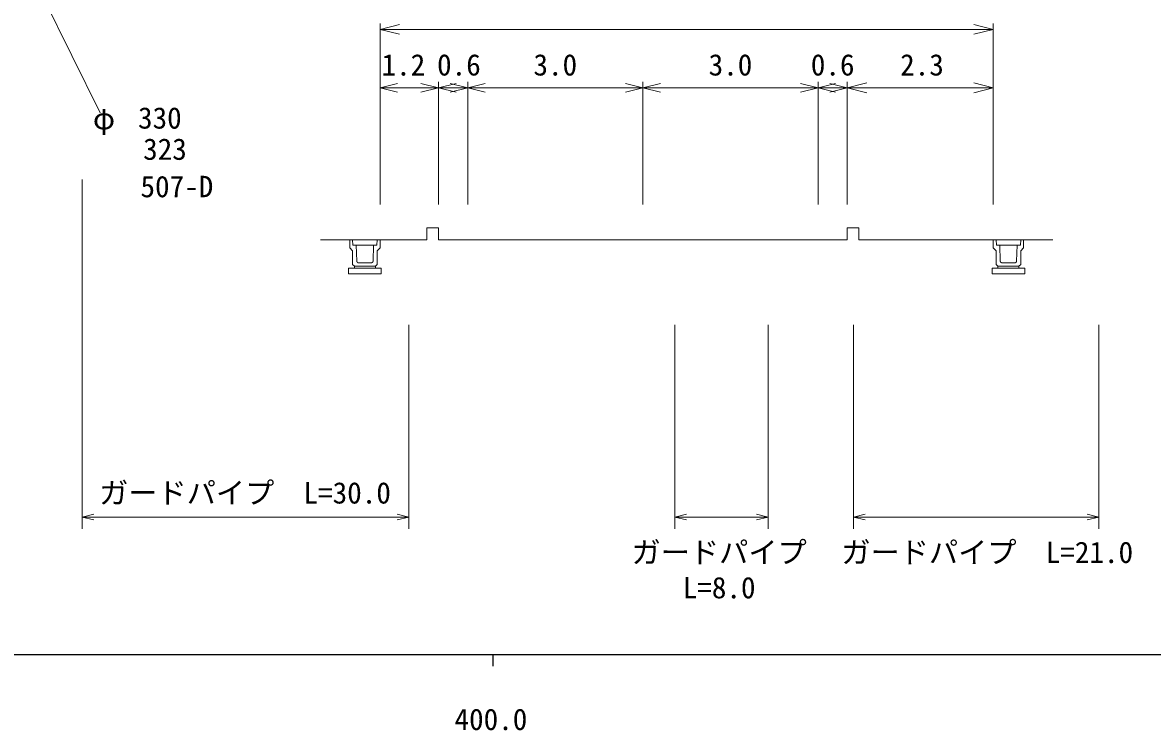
# Model space of a CAD drawing. Units: millimetres, scale not verified. Extents: x 40000 to 680000, y 20000 to 380000.
# Drawn here: x 427747 to 524480, y 198499 to 259080 of the extents above; entities that cross this region are included whole.
import ezdxf
from ezdxf.enums import TextEntityAlignment as Align

# ---------------------------------------------------------------- set-up
doc = ezdxf.new("R2010")
doc.units = ezdxf.units.MM
doc.header["$LTSCALE"] = 1000
for name, color, linetype, lineweight in [('M-BGD', 7, 'Continuous', 13), ('M-STR-HTXT', 7, 'Continuous', 13), ('M-TTL-BAND', 7, 'Continuous', 25), ('M-WORK', 1, 'Continuous', 13)]:
    doc.layers.add(name, color=color, linetype=linetype, lineweight=lineweight)
doc.styles.add('ＭＳ ゴシック', font='')
doc.styles.get('ＭＳ ゴシック').set_extended_font_data('MS Gothic')

msp = doc.modelspace()

# ---------------------------------------------------------------- linework, layer by layer
at = {"layer": 'M-BGD'}
for p, q in [((458355, 243500), (458355, 259000)), ((458355, 258500), (460022, 258917)), ((510855, 258500), (458355, 258500)), ((458355, 258500), (460022, 258083)), ((510855, 258500), (509189, 258917)), ((510855, 258500), (509189, 258083)), ((510855, 243500), (510855, 259000)), ((458355, 253500), (459855, 253875)), ((463355, 253500), (458355, 253500)), ((458355, 253500), (459855, 253125)), ((463355, 253500), (461855, 253875)), ((463355, 253500), (461855, 253125)), ((463355, 243500), (463355, 254000)), ((463355, 253500), (464855, 253875)), ((465855, 253500), (463355, 253500)), ((463355, 253500), (464855, 253125)), ((465855, 253500), (464355, 253875)), ((465855, 253500), (464355, 253125)), ((465855, 243500), (465855, 254000)), ((465855, 253500), (467355, 253875)), ((480855, 253500), (465855, 253500)), ((465855, 253500), (467355, 253125)), ((480855, 253500), (479355, 253875)), ((480855, 253500), (479355, 253125)), ((480855, 243500), (480855, 254000)), ((480855, 253500), (482355, 253875)), ((495855, 253500), (480855, 253500)), ((480855, 253500), (482355, 253125)), ((495855, 253500), (494355, 253875)), ((495855, 253500), (494355, 253125)), ((495855, 243500), (495855, 254000)), ((495855, 253500), (497355, 253875)), ((498355, 253500), (495855, 253500)), ((495855, 253500), (497355, 253125)), ((498355, 253500), (496855, 253875)), ((498355, 253500), (496855, 253125)), ((498355, 243500), (498355, 254000)), ((498355, 253500), (500022, 253917)), ((510855, 253500), (498355, 253500)), ((498355, 253500), (500022, 253083)), ((510855, 253500), (509189, 253917)), ((510855, 253500), (509189, 253083)), ((462355, 240500), (462355, 241500)), ((463355, 241500), (462355, 241500)), ((463355, 240500), (463355, 241500)), ((498355, 240500), (498355, 241500)), ((499355, 241500), (498355, 241500)), ((499355, 240500), (499355, 241500)), ((455755, 240500), (453255, 240500)), ((455755, 239800), (455755, 240500)), ((455755, 240500), (456005, 240500)), ((456005, 240500), (456030, 240025)), ((458105, 240500), (456005, 240500)), ((456030, 240025), (456305, 240025)), ((456305, 240025), (456355, 238675)), ((457805, 240025), (456305, 240025)), ((457805, 240025), (457755, 238675)), ((458080, 240025), (457805, 240025)), ((458105, 240500), (458080, 240025)), ((458355, 240500), (458105, 240500)), ((458355, 240500), (458355, 239800)), ((462355, 240500), (458355, 240500)), ((463355, 240500), (465855, 240500)), ((495855, 240500), (465855, 240500)), ((495855, 240500), (498355, 240500)), ((510855, 240500), (499355, 240500)), ((510855, 239800), (510855, 240500)), ((510855, 240500), (511105, 240500)), ((511105, 240500), (511130, 240025)), ((513205, 240500), (511105, 240500)), ((511130, 240025), (511405, 240025)), ((511405, 240025), (511455, 238675)), ((512905, 240025), (511405, 240025)), ((512905, 240025), (512855, 238675)), ((513180, 240025), (512905, 240025)), ((513205, 240500), (513180, 240025)), ((513455, 240500), (513205, 240500)), ((513455, 240500), (513455, 239800)), ((515955, 240500), (513455, 240500)), ((456005, 239550), (455755, 239800)), ((456005, 238375), (456005, 239550)), ((458355, 239800), (458105, 239550)), ((458105, 239550), (458105, 238375)), ((511105, 239550), (510855, 239800)), ((511105, 238375), (511105, 239550)), ((513455, 239800), (513205, 239550)), ((513205, 239550), (513205, 238375)), ((455655, 237575), (455655, 238075)), ((455655, 238075), (456155, 238075)), ((456155, 238225), (456005, 238375)), ((457955, 238225), (456155, 238225)), ((456155, 238075), (456155, 238225)), ((457955, 238075), (456155, 238075)), ((457605, 238525), (456505, 238525)), ((458105, 238375), (457955, 238225)), ((457955, 238225), (457955, 238075)), ((457955, 238075), (458455, 238075)), ((458455, 238075), (458455, 237575)), ((510755, 237575), (510755, 238075)), ((510755, 238075), (511255, 238075)), ((511255, 238225), (511105, 238375)), ((513055, 238225), (511255, 238225)), ((511255, 238075), (511255, 238225)), ((513055, 238075), (511255, 238075)), ((512705, 238525), (511605, 238525)), ((513205, 238375), (513055, 238225)), ((513055, 238225), (513055, 238075)), ((513055, 238075), (513555, 238075)), ((513555, 238075), (513555, 237575)), ((458455, 237575), (455655, 237575)), ((513555, 237575), (510755, 237575))]:
    msp.add_line(p, q, dxfattribs=at)
for points in [[(456505, 238525), (456503, 238525), (456500, 238525), (456497, 238525), (456495, 238526), (456492, 238526), (456489, 238526), (456487, 238526), (456484, 238527), (456481, 238527), (456479, 238528), (456476, 238528), (456473, 238529), (456471, 238529), (456468, 238530), (456466, 238530), (456463, 238531), (456460, 238532), (456458, 238533), (456455, 238534), (456453, 238535), (456450, 238536), (456448, 238537), (456445, 238538), (456443, 238539), (456441, 238540), (456438, 238541), (456436, 238542), (456433, 238543), (456431, 238545), (456429, 238546), (456426, 238548), (456424, 238549), (456422, 238550), (456420, 238552), (456418, 238553), (456415, 238555), (456413, 238557), (456411, 238558), (456409, 238560), (456407, 238562), (456405, 238564), (456403, 238565), (456401, 238567), (456399, 238569), (456397, 238571), (456396, 238573), (456394, 238575), (456392, 238577), (456390, 238579), (456389, 238581), (456387, 238583), (456385, 238585), (456384, 238587), (456382, 238590), (456381, 238592), (456379, 238594), (456378, 238596), (456376, 238599), (456375, 238601), (456374, 238603), (456372, 238606), (456371, 238608), (456370, 238610), (456369, 238613), (456368, 238615), (456367, 238618), (456366, 238620), (456365, 238623), (456364, 238625), (456363, 238628), (456362, 238630), (456361, 238633), (456361, 238635), (456360, 238638), (456359, 238641), (456359, 238643), (456358, 238646), (456358, 238648), (456357, 238651), (456357, 238654), (456356, 238656), (456356, 238659), (456356, 238662), (456356, 238664), (456356, 238667), (456355, 238670), (456355, 238672), (456355, 238675)], [(457755, 238675), (457755, 238672), (457755, 238670), (457755, 238667), (457755, 238664), (457755, 238662), (457754, 238659), (457754, 238656), (457754, 238654), (457753, 238651), (457753, 238648), (457752, 238646), (457752, 238643), (457751, 238641), (457751, 238638), (457750, 238635), (457749, 238633), (457748, 238630), (457748, 238628), (457747, 238625), (457746, 238623), (457745, 238620), (457744, 238618), (457743, 238615), (457742, 238613), (457741, 238610), (457739, 238608), (457738, 238606), (457737, 238603), (457736, 238601), (457734, 238599), (457733, 238596), (457731, 238594), (457730, 238592), (457729, 238590), (457727, 238587), (457725, 238585), (457724, 238583), (457722, 238581), (457720, 238579), (457719, 238577), (457717, 238575), (457715, 238573), (457713, 238571), (457711, 238569), (457709, 238567), (457708, 238565), (457706, 238564), (457704, 238562), (457701, 238560), (457699, 238558), (457697, 238557), (457695, 238555), (457693, 238553), (457691, 238552), (457689, 238550), (457686, 238549), (457684, 238548), (457682, 238546), (457680, 238545), (457677, 238543), (457675, 238542), (457672, 238541), (457670, 238540), (457668, 238539), (457665, 238538), (457663, 238537), (457660, 238536), (457658, 238535), (457655, 238534), (457653, 238533), (457650, 238532), (457648, 238531), (457645, 238530), (457642, 238530), (457640, 238529), (457637, 238529), (457635, 238528), (457632, 238528), (457629, 238527), (457627, 238527), (457624, 238526), (457621, 238526), (457619, 238526), (457616, 238526), (457613, 238525), (457611, 238525), (457608, 238525), (457605, 238525)], [(511605, 238525), (511603, 238525), (511600, 238525), (511597, 238525), (511595, 238526), (511592, 238526), (511589, 238526), (511587, 238526), (511584, 238527), (511581, 238527), (511579, 238528), (511576, 238528), (511573, 238529), (511571, 238529), (511568, 238530), (511566, 238530), (511563, 238531), (511560, 238532), (511558, 238533), (511555, 238534), (511553, 238535), (511550, 238536), (511548, 238537), (511545, 238538), (511543, 238539), (511541, 238540), (511538, 238541), (511536, 238542), (511533, 238543), (511531, 238545), (511529, 238546), (511526, 238548), (511524, 238549), (511522, 238550), (511520, 238552), (511518, 238553), (511515, 238555), (511513, 238557), (511511, 238558), (511509, 238560), (511507, 238562), (511505, 238564), (511503, 238565), (511501, 238567), (511499, 238569), (511497, 238571), (511496, 238573), (511494, 238575), (511492, 238577), (511490, 238579), (511489, 238581), (511487, 238583), (511485, 238585), (511484, 238587), (511482, 238590), (511481, 238592), (511479, 238594), (511478, 238596), (511476, 238599), (511475, 238601), (511474, 238603), (511472, 238606), (511471, 238608), (511470, 238610), (511469, 238613), (511468, 238615), (511467, 238618), (511466, 238620), (511465, 238623), (511464, 238625), (511463, 238628), (511462, 238630), (511461, 238633), (511461, 238635), (511460, 238638), (511459, 238641), (511459, 238643), (511458, 238646), (511458, 238648), (511457, 238651), (511457, 238654), (511456, 238656), (511456, 238659), (511456, 238662), (511456, 238664), (511456, 238667), (511455, 238670), (511455, 238672), (511455, 238675)], [(512855, 238675), (512855, 238672), (512855, 238670), (512855, 238667), (512855, 238664), (512855, 238662), (512854, 238659), (512854, 238656), (512854, 238654), (512853, 238651), (512853, 238648), (512852, 238646), (512852, 238643), (512851, 238641), (512851, 238638), (512850, 238635), (512849, 238633), (512848, 238630), (512848, 238628), (512847, 238625), (512846, 238623), (512845, 238620), (512844, 238618), (512843, 238615), (512842, 238613), (512841, 238610), (512839, 238608), (512838, 238606), (512837, 238603), (512836, 238601), (512834, 238599), (512833, 238596), (512831, 238594), (512830, 238592), (512829, 238590), (512827, 238587), (512825, 238585), (512824, 238583), (512822, 238581), (512820, 238579), (512819, 238577), (512817, 238575), (512815, 238573), (512813, 238571), (512811, 238569), (512809, 238567), (512808, 238565), (512806, 238564), (512804, 238562), (512801, 238560), (512799, 238558), (512797, 238557), (512795, 238555), (512793, 238553), (512791, 238552), (512789, 238550), (512786, 238549), (512784, 238548), (512782, 238546), (512780, 238545), (512777, 238543), (512775, 238542), (512772, 238541), (512770, 238540), (512768, 238539), (512765, 238538), (512763, 238537), (512760, 238536), (512758, 238535), (512755, 238534), (512753, 238533), (512750, 238532), (512748, 238531), (512745, 238530), (512742, 238530), (512740, 238529), (512737, 238529), (512735, 238528), (512732, 238528), (512729, 238527), (512727, 238527), (512724, 238526), (512721, 238526), (512719, 238526), (512716, 238526), (512713, 238525), (512711, 238525), (512708, 238525), (512705, 238525)]]:
    msp.add_lwpolyline(points, dxfattribs=at)
at = {"layer": 'M-STR-HTXT'}
for p, q in [((432839, 245644), (432839, 215763)), ((460829, 233220), (460829, 215763)), ((483591, 233220), (483591, 215763)), ((491591, 233220), (491591, 215763)), ((498889, 233220), (498889, 215763)), ((519889, 233220), (519889, 215763)), ((432839, 216763), (433839, 217013)), ((460829, 216763), (432839, 216763)), ((432839, 216763), (433839, 216513)), ((460829, 216763), (459829, 217013)), ((460829, 216763), (459829, 216513)), ((483591, 216763), (484591, 217013)), ((491591, 216763), (483591, 216763)), ((483591, 216763), (484591, 216513)), ((491591, 216763), (490591, 217013)), ((491591, 216763), (490591, 216513)), ((498889, 216763), (499889, 217013)), ((519889, 216763), (498889, 216763)), ((498889, 216763), (499889, 216513)), ((519889, 216763), (518889, 217013)), ((519889, 216763), (518889, 216513))]:
    msp.add_line(p, q, dxfattribs=at)
at = {"layer": 'M-TTL-BAND'}
for p, q in [((40000, 205000), (579000, 205000)), ((468000, 205000), (468000, 204000))]:
    msp.add_line(p, q, dxfattribs=at)
at = {"layer": 'M-WORK'}
msp.add_line((421993, 276540), (434389, 251356), dxfattribs=at)

# ---------------------------------------------------------------- texts
at = {"layer": 'M-BGD', "style": 'ＭＳ ゴシック'}
for s, p in [('1.2', (460350, 254000)), ('0.6', (465106, 254000)), ('3.0', (473355, 254000)), ('3.0', (488355, 254000)), ('0.6', (497105, 254000)), ('2.3', (504752, 254000))]:
    msp.add_text(s, height=1833, dxfattribs=at).set_placement(p, align=Align.BOTTOM_CENTER)
at = {"layer": 'M-STR-HTXT', "style": 'ＭＳ ゴシック'}
for s, p in [('ガードパイプ\u3000L=30.0', (446788, 217364)), ('ガードパイプ', (487383, 212276)), ('ガードパイプ\u3000L=21.0', (510337, 212276)), ('L=8.0', (487383, 209252))]:
    msp.add_text(s, height=1833, dxfattribs=at).set_placement(p, align=Align.BOTTOM_CENTER)
at = {"layer": 'M-TTL-BAND', "style": 'ＭＳ ゴシック'}
msp.add_text('400.0', height=1833, dxfattribs=at).set_placement((467844, 199445), align=Align.MIDDLE_CENTER)
at = {"layer": 'M-WORK', "style": 'ＭＳ ゴシック'}
for s, p in [('φ', (433770, 249395)), ('330', (437629, 249454)), ('323', (438066, 246785)), ('507-D', (437839, 243583))]:
    msp.add_text(s, height=1833, dxfattribs=at).set_placement(p, align=Align.BOTTOM_LEFT)

doc.saveas('drawing.dxf')
